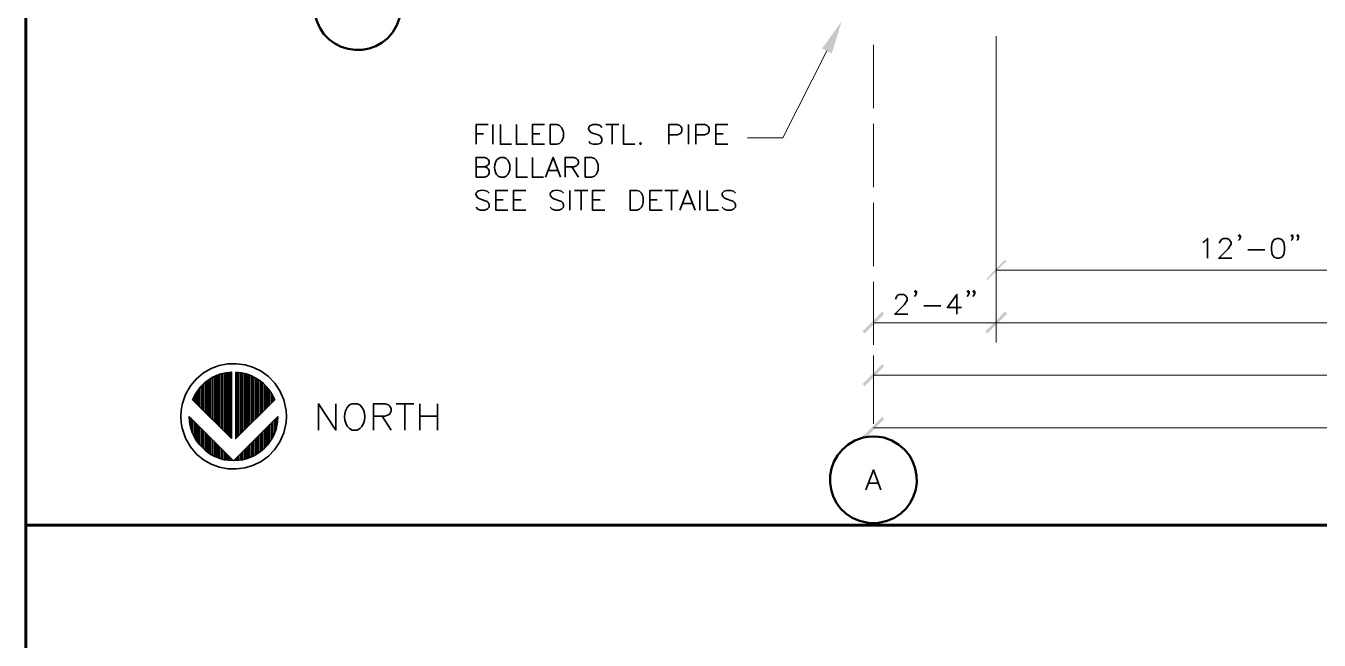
# Model space of a CAD drawing. Header units: inches. Extents: x 5 to 516, y -193 to 129.
# Drawn here: x 9.77 to 34.34, y 26.05 to 37.72 of the extents above; entities that cross this region are included whole.
import ezdxf

# ---------------------------------------------------------------- set-up
doc = ezdxf.new("R2010")
doc.units = ezdxf.units.IN
doc.header["$MEASUREMENT"] = 0
doc.linetypes.add('PDF_IMPORT', pattern=[1, 0.8, -0.2])
doc.layers.add('PDF_Geometry', color=7, linetype='Continuous')
doc.layers.add('PDF_Solid Fills', color=7, linetype='Continuous')

msp = doc.modelspace()

# ---------------------------------------------------------------- hatches: boundary and pattern name
at = {"layer": 'PDF_Solid Fills', "transparency": 33554559}
for points in [[(28.0369616, 32.8910036), (28.3969605, 33.247668), (28.3702938, 33.2743347), (28.0136282, 32.9143369)], [(25.703628, 31.8743362), (26.0769598, 32.2510011), (26.0369598, 32.2910011), (25.663628, 31.9143362)], [(28.0369616, 31.8910035), (28.3969605, 32.2476679), (28.3702938, 32.2743346), (28.0136282, 31.9143369)], [(25.703628, 30.8743361), (26.0769598, 31.251001), (26.0369598, 31.291001), (25.663628, 30.9143361)], [(25.703628, 29.874336), (26.0769598, 30.2510009), (26.0369598, 30.2910009), (25.663628, 29.914336)]]:
    msp.add_hatch(color=256, dxfattribs=at).paths.add_polyline_path(points)

# ---------------------------------------------------------------- linework, layer by layer
at = {"layer": 'PDF_Geometry', "lineweight": 60}
for points in [[(144.7703083, 5.7343364), (144.7703083, 95.731007), (9.7736341, 95.731007), (9.7736341, 5.7343364)], [(136.7703009, 28.2343348), (9.7736273, 28.2343348), (9.7736273, 5.734333), (144.7703015, 5.734333)]]:
    msp.add_lwpolyline(points, dxfattribs=at)
at = {"layer": 'PDF_Geometry', "linetype": 'PDF_IMPORT', "lineweight": 15, "ltscale": 1.5}
msp.add_lwpolyline([(25.8702947, 37.3576706), (25.8702947, 29.9210021)], dxfattribs=at)
at = {"layer": 'PDF_Geometry', "lineweight": 15}
for points in [[(28.2036282, 32.8310034), (28.2036282, 37.5243373), (28.2036282, 31.8310033)], [(28.2036282, 37.5243373), (28.2036282, 31.7076703)], [(24.9869667, 37.2443351), (24.1536333, 35.5910016), (23.4769666, 35.5910016)], [(28.2036282, 33.0810013), (28.5802949, 33.0810013)], [(39.8302975, 33.0810013), (28.5802966, 33.0810013)], [(25.8702947, 32.3310012), (25.8702947, 32.4576679)], [(25.8702947, 32.0810012), (28.2036282, 32.0810012), (28.5802949, 32.0810012)], [(28.5802966, 32.0810012), (126.1436385, 32.0810012)], [(25.8702947, 31.3310012), (25.8702947, 31.4576678)], [(25.8702947, 31.0810011), (126.1436385, 31.0810011)], [(25.8702947, 30.3310011), (25.8702947, 30.4576678)], [(25.8702947, 30.0810011), (126.1436385, 30.0810011)]]:
    msp.add_lwpolyline(points, dxfattribs=at)
at = {"layer": 'PDF_Geometry', "lineweight": 35}
for points in [[(18.3236361, 35.4710026), (18.3236361, 35.8443359), (18.5536361, 35.8443359)], [(18.3236361, 35.667668), (18.4636361, 35.667668)], [(18.6436367, 35.8443343), (18.6436367, 35.471001)], [(18.7869608, 35.8443343), (18.7869608, 35.471001), (19.0002942, 35.471001)], [(19.090292, 35.8443343), (19.090292, 35.471001), (19.3036254, 35.471001)], [(19.6269701, 35.4710026), (19.3936368, 35.4710026), (19.3936368, 35.8443359), (19.6269701, 35.8443359)], [(19.3936368, 35.667668), (19.5369701, 35.667668)], [(20.5003041, 35.7010031), (20.5369707, 35.6843365), (20.6436374, 35.6476698), (20.6803041, 35.6310031), (20.6969707, 35.6143365), (20.7136374, 35.5776698), (20.7136374, 35.5243365), (20.6803041, 35.4876698), (20.6269707, 35.4710031), (20.5536374, 35.4710031), (20.5003041, 35.4876698), (20.4636374, 35.5243365)], [(20.7136374, 35.7910031), (20.6803041, 35.8276698), (20.6269707, 35.8443365)], [(20.786961, 35.8443343), (21.036961, 35.8443343)], [(20.9102927, 35.8443343), (20.9102927, 35.471001)], [(21.1269675, 35.8443343), (21.1269675, 35.471001), (21.3403009, 35.471001)], [(21.9836299, 35.4710026), (21.9836299, 35.8443359), (22.1436299, 35.8443359), (22.1969633, 35.8276693), (22.2136299, 35.8110026), (22.2336299, 35.7743359), (22.2336299, 35.7210026), (22.2136299, 35.6843359), (22.1969633, 35.6676693), (22.1436299, 35.6476693), (21.9836299, 35.6476693)], [(22.3569616, 35.8443343), (22.3569616, 35.471001)], [(22.5002993, 35.4710026), (22.5002993, 35.8443359), (22.6602993, 35.8443359), (22.7136327, 35.8276693), (22.7336327, 35.8110026), (22.7502994, 35.7743359), (22.7502994, 35.7210026), (22.7336327, 35.6843359), (22.7136327, 35.6676693), (22.6602993, 35.6476693), (22.5002993, 35.6476693)], [(23.1069677, 35.4710026), (22.8769677, 35.4710026), (22.8769677, 35.8443359), (23.1069677, 35.8443359)], [(22.8769677, 35.667668), (23.0169677, 35.667668)], [(18.3236361, 34.8443342), (18.3236361, 35.2210009), (18.4836361, 35.2210009), (18.5369695, 35.2010009), (18.5536361, 35.1843343), (18.5736361, 35.1476676), (18.5736361, 35.1143343), (18.5536361, 35.0776676), (18.5369695, 35.0610009), (18.4836361, 35.0410009), (18.3236361, 35.0410009)], [(18.7869608, 34.8443359), (18.8569608, 34.8443359), (18.8936275, 34.8643359), (18.9302942, 34.8976692), (18.9469608, 34.9343359), (18.9636275, 34.9876692), (18.9636275, 35.0776692), (18.9469608, 35.1310026), (18.9302942, 35.1676692), (18.8936275, 35.2010026), (18.8569608, 35.2210026), (18.7869608, 35.2210026), (18.7502941, 35.2010026), (18.7136275, 35.1676692)], [(19.090292, 35.2210026), (19.090292, 34.8443359), (19.3036254, 34.8443359)], [(19.3936368, 35.2210026), (19.3936368, 34.8443359), (19.6069701, 34.8443359)], [(19.6436368, 34.8443342), (19.7869701, 35.2210009), (19.9303035, 34.8443342)], [(20.0169685, 34.8443342), (20.0169685, 35.2210009), (20.1803019, 35.2210009), (20.2336352, 35.2010009), (20.2503019, 35.1843343), (20.2669685, 35.1476676), (20.2669685, 35.1143343), (20.2503019, 35.0776676), (20.2336352, 35.0610009), (20.1803019, 35.0410009), (20.0169685, 35.0410009)], [(18.4836296, 35.0410031), (18.536963, 35.0243364), (18.5536296, 35.0043364), (18.5736296, 34.9710031), (18.5736296, 34.9176697), (18.5536296, 34.8810031), (18.536963, 34.8643364), (18.4836296, 34.8443364), (18.3236296, 34.8443364)], [(19.6969679, 34.9710025), (19.876968, 34.9710025)], [(20.1436368, 35.0410031), (20.2669702, 34.8443364)], [(18.3569695, 34.451003), (18.3936361, 34.4343364), (18.5003028, 34.3976697), (18.5369695, 34.381003), (18.5536361, 34.3643364), (18.5736361, 34.3276697), (18.5736361, 34.2743364), (18.5369695, 34.2376697), (18.4836361, 34.221003), (18.4103028, 34.221003), (18.3569695, 34.2376697), (18.3236361, 34.2743364)], [(18.5736361, 34.541003), (18.5369695, 34.5776697), (18.4836361, 34.5943364)], [(18.9303012, 34.2210025), (18.6969679, 34.2210025), (18.6969679, 34.5943358), (18.9303012, 34.5943358)], [(18.6969679, 34.4176679), (18.8403012, 34.4176679)], [(19.2669609, 34.2210025), (19.0369608, 34.2210025), (19.0369608, 34.5943358), (19.2669609, 34.5943358)], [(19.0369608, 34.4176679), (19.1802942, 34.4176679)], [(19.7669631, 34.451003), (19.8036297, 34.4343364), (19.9102964, 34.3976697), (19.9469631, 34.381003), (19.9636297, 34.3643364), (19.9836298, 34.3276697), (19.9836298, 34.2743364), (19.9469631, 34.2376697), (19.8936297, 34.221003), (19.8236297, 34.221003), (19.7669631, 34.2376697), (19.7336297, 34.2743364)], [(19.9836298, 34.541003), (19.9469631, 34.5776697), (19.8936297, 34.5943364)], [(20.1069615, 34.5943342), (20.1069615, 34.2210009)], [(20.196968, 34.5943342), (20.446968, 34.5943342)], [(20.3236363, 34.5943342), (20.3236363, 34.2210009)], [(20.766961, 34.2210025), (20.536961, 34.2210025), (20.536961, 34.5943358), (20.766961, 34.5943358)], [(20.536961, 34.4176679), (20.6802943, 34.4176679)], [(21.8569676, 34.2210025), (21.6269676, 34.2210025), (21.6269676, 34.5943358), (21.8569676, 34.5943358)], [(21.6269676, 34.4176679), (21.7669676, 34.4176679)], [(21.9102928, 34.5943342), (22.1602928, 34.5943342)], [(22.0369611, 34.5943342), (22.0369611, 34.2210009)], [(22.1969681, 34.2210025), (22.3403015, 34.5943358), (22.4836348, 34.2210025)], [(22.5736365, 34.5943342), (22.5736365, 34.2210009)], [(22.7136376, 34.5943342), (22.7136376, 34.2210009), (22.9303042, 34.2210009)], [(23.2502994, 34.541003), (23.2136327, 34.5776697), (23.1602994, 34.5943364), (23.0902994, 34.5943364), (23.036966, 34.5776697), (23.0002994, 34.541003), (23.0002994, 34.5043364), (23.016966, 34.471003), (23.036966, 34.451003), (23.0736327, 34.4343364), (23.1802994, 34.3976697), (23.2136327, 34.381003), (23.2336327, 34.3643364), (23.2502994, 34.3276697), (23.2502994, 34.2743364), (23.2136327, 34.2376697), (23.1602994, 34.221003), (23.0902994, 34.221003), (23.036966, 34.2376697), (23.0002994, 34.2743364)], [(22.2502993, 34.3443342), (22.4302993, 34.3443342)], [(32.1269684, 33.6076703), (32.1636351, 33.6276703), (32.2169684, 33.6810037), (32.2169684, 33.304337)], [(32.446969, 33.5910009), (32.446969, 33.6076676), (32.466969, 33.6443343), (32.4836356, 33.6643343), (32.5203023, 33.6810009), (32.5903023, 33.6810009), (32.626969, 33.6643343), (32.6436356, 33.6443343), (32.6636356, 33.6076676), (32.6636356, 33.5743343), (32.6436356, 33.5376676), (32.6103023, 33.4843343), (32.4303023, 33.3043342), (32.6803023, 33.3043342)], [(32.8402931, 33.7343352), (32.8236264, 33.7176686), (32.8036264, 33.7343352), (32.8236264, 33.7510019), (32.8402931, 33.7343352), (32.8402931, 33.6976686), (32.8236264, 33.6643352), (32.8036264, 33.6443352)], [(33.8403, 33.7343352), (33.8236333, 33.7176686), (33.8036333, 33.7343352), (33.8236333, 33.7510019), (33.8403, 33.7343352), (33.8403, 33.6976686), (33.8236333, 33.6643352), (33.8036333, 33.6443352)], [(33.9469691, 33.7343352), (33.9303024, 33.7176686), (33.9136357, 33.7343352), (33.9303024, 33.7510019), (33.9469691, 33.7343352), (33.9469691, 33.6976686), (33.9303024, 33.6643352), (33.9136357, 33.6443352)], [(32.9836308, 33.4676692), (33.3036308, 33.4676692)], [(26.6902953, 32.671001), (26.6702953, 32.6543343), (26.6536287, 32.671001), (26.6702953, 32.691001), (26.6902953, 32.671001), (26.6902953, 32.6343343), (26.6702953, 32.601001), (26.6536287, 32.581001)], [(27.6902954, 32.671001), (27.6702954, 32.6543343), (27.6536287, 32.671001), (27.6702954, 32.691001), (27.6902954, 32.671001), (27.6902954, 32.6343343), (27.6702954, 32.601001), (27.6536287, 32.581001)], [(27.7969713, 32.671001), (27.7769713, 32.6543343), (27.7603046, 32.671001), (27.7769713, 32.691001), (27.7969713, 32.671001), (27.7969713, 32.6343343), (27.7769713, 32.601001), (27.7603046, 32.581001)], [(26.2969712, 32.5276667), (26.2969712, 32.5476667), (26.3136379, 32.581), (26.3303045, 32.601), (26.3669712, 32.6176667), (26.4403045, 32.6176667), (26.4736379, 32.601), (26.4936379, 32.581), (26.5103045, 32.5476667), (26.5103045, 32.511), (26.4936379, 32.4743334), (26.4569712, 32.421), (26.2769712, 32.2443334), (26.5269712, 32.2443334)], [(27.4569648, 32.2443365), (27.4569648, 32.6176698), (27.2769648, 32.3676698), (27.5469648, 32.3676698)], [(26.8302964, 32.404335), (27.1536298, 32.404335)], [(13.2103002, 30.9710022), (13.2103002, 30.3476688)], [(13.2436254, 30.9943346), (13.2436254, 30.3110012)], [(13.2769642, 31.0176687), (13.2769642, 30.2776686)], [(13.313626, 31.0376696), (13.313626, 30.2443362)], [(13.3469647, 31.0543356), (13.3469647, 30.2110022)], [(13.3803035, 31.0710016), (13.3803035, 30.1776681)], [(13.4136287, 31.0843343), (13.4136287, 30.1443343)], [(13.4469674, 31.0976688), (13.4469674, 30.1076688)], [(13.4836292, 31.1076684), (13.4836292, 30.074335)], [(13.516968, 31.1176697), (13.516968, 30.041003)], [(13.5502932, 31.1243361), (13.5502932, 30.0076694)], [(13.583632, 31.1310025), (13.583632, 29.9743357)], [(13.6169707, 31.1376689), (13.6169707, 29.9410021)], [(13.6502959, 31.1410021), (13.6502959, 29.9043353)], [(13.7869604, 31.1410021), (13.7869604, 29.9043353)], [(13.8202992, 31.1376689), (13.8202992, 29.9410021)], [(13.8536244, 31.1310025), (13.8536244, 29.9743357)], [(13.8902997, 31.1243361), (13.8902997, 30.0076694)], [(13.9236249, 31.1176697), (13.9236249, 30.041003)], [(13.9569637, 31.1076684), (13.9569637, 30.074335)], [(13.9903024, 31.0976688), (13.9903024, 30.1076688)], [(14.0236276, 31.0843343), (14.0236276, 30.1443343)], [(14.0569664, 31.0710016), (14.0569664, 30.1776681)], [(14.0936282, 31.0543356), (14.0936282, 30.2110022)], [(14.126967, 31.0376696), (14.126967, 30.2443362)], [(14.1602922, 31.0176687), (14.1602922, 30.2776686)], [(14.1936309, 30.9943346), (14.1936309, 30.3110012)], [(14.2269697, 30.9710022), (14.2269697, 30.3476688)], [(13.0069582, 30.7476678), (13.0069582, 30.5510011)], [(13.0402969, 30.7976691), (13.0402969, 30.5143358)], [(13.0736357, 30.8410007), (13.0736357, 30.4810007)], [(13.1102975, 30.8810025), (13.1102975, 30.4476691)], [(13.1436363, 30.9143345), (13.1436363, 30.4143344)], [(13.1769615, 30.9443349), (13.1769615, 30.3810016)], [(14.2636315, 30.9443349), (14.2636315, 30.3810016)], [(14.2969702, 30.9143345), (14.2969702, 30.4143344)], [(14.3302954, 30.8810025), (14.3302954, 30.4476691)], [(14.3636342, 30.8410007), (14.3636342, 30.4810007)], [(14.3969594, 30.7976691), (14.3969594, 30.5143358)], [(14.4302981, 30.7476678), (14.4302981, 30.5510011)], [(12.7402931, 30.5243357), (12.7202931, 30.4143356), (12.7169598, 30.3010023), (12.7202931, 30.187669), (12.7402931, 30.077669)], [(12.973633, 30.6910017), (12.973633, 30.584335)], [(14.4669599, 30.6910017), (14.4669599, 30.584335)], [(15.3302955, 30.0410027), (15.3302955, 30.5410027), (15.6636289, 30.0410027), (15.6636289, 30.5410027)], [(16.1136332, 30.5176694), (16.0669666, 30.5410027), (15.9736332, 30.5410027), (15.9236332, 30.5176694), (15.8769666, 30.4710027)], [(16.3769671, 30.0410027), (16.3769671, 30.5410027), (16.5903005, 30.5410027), (16.6636338, 30.5176694), (16.6869672, 30.4943361), (16.7103005, 30.4476694), (16.7103005, 30.4010027), (16.6869672, 30.3510027), (16.6636338, 30.3276694), (16.5903005, 30.304336), (16.3769671, 30.304336)], [(16.8069666, 30.5410027), (17.1403, 30.5410027)], [(16.9736333, 30.5410027), (16.9736333, 30.0410027)], [(17.2569585, 30.5410027), (17.2569585, 30.0410027)], [(17.5902919, 30.5410027), (17.5902919, 30.0410027)], [(12.8769631, 30.2976694), (13.7202965, 29.4576693), (14.5602965, 30.2976694)], [(12.8769669, 30.2976691), (12.8836335, 30.1976691)], [(12.906969, 30.2710018), (12.906969, 30.0910018)], [(12.9402942, 30.2376682), (12.9402942, 29.9876681)], [(14.5002987, 30.2376682), (14.5002987, 29.9876681)], [(14.5336375, 30.2710018), (14.5336375, 30.0910018)], [(14.5536299, 30.1976692), (14.5602965, 30.2976692)], [(14.7169599, 30.187669), (14.7236266, 30.3010023), (14.7169599, 30.4143356)], [(16.5436338, 30.3043355), (16.7103005, 30.0410021)], [(17.2569585, 30.3043355), (17.5902919, 30.3043355)], [(12.973633, 30.2043362), (12.973633, 29.9143361)], [(13.0069582, 30.1710008), (13.0069582, 29.8543341)], [(13.0402969, 30.1376688), (13.0402969, 29.8043355)], [(13.0736357, 30.1010019), (13.0736357, 29.7610019)], [(13.1102975, 30.0676683), (13.1102975, 29.7243349)], [(13.1436363, 30.0343363), (13.1436363, 29.6876696)], [(13.1769615, 30.0010009), (13.1769615, 29.6576676)], [(13.2103002, 29.9676689), (13.2103002, 29.6310022)], [(14.2269697, 29.9676689), (14.2269697, 29.6310022)], [(14.2636315, 30.0010009), (14.2636315, 29.6576676)], [(14.2969702, 30.0343363), (14.2969702, 29.6876696)], [(14.3302954, 30.0676683), (14.3302954, 29.7243349)], [(14.3636342, 30.1010019), (14.3636342, 29.7610019)], [(14.3969594, 30.1376688), (14.3969594, 29.8043355)], [(14.4302981, 30.1710008), (14.4302981, 29.8543341)], [(14.4669599, 30.2043362), (14.4669599, 29.9143361)], [(15.9736332, 30.0410027), (16.0669666, 30.0410027), (16.1136332, 30.0676694)], [(13.2436254, 29.9310021), (13.2436254, 29.6076687)], [(13.2769642, 29.8976684), (13.2769642, 29.584335)], [(13.313626, 29.8643347), (13.313626, 29.5643347)], [(13.3469647, 29.831001), (13.3469647, 29.5476677)], [(13.3803035, 29.7976691), (13.3803035, 29.5310024)], [(13.4136287, 29.7643354), (13.4136287, 29.5176687)], [(13.4469674, 29.7276685), (13.4469674, 29.5043352)], [(13.9903024, 29.7276685), (13.9903024, 29.5043352)], [(14.0236276, 29.7643354), (14.0236276, 29.5176687)], [(14.0569664, 29.7976691), (14.0569664, 29.5310024)], [(14.0936282, 29.831001), (14.0936282, 29.5476677)], [(14.126967, 29.8643347), (14.126967, 29.5643347)], [(14.1602922, 29.8976684), (14.1602922, 29.584335)], [(14.1936309, 29.9310021), (14.1936309, 29.6076687)], [(13.4836292, 29.6943348), (13.4836292, 29.4943348)], [(13.516968, 29.6610012), (13.516968, 29.4843345)], [(13.5502932, 29.6276692), (13.5502932, 29.4776692)], [(13.583632, 29.5943338), (13.583632, 29.4710005)], [(13.6169707, 29.5610018), (13.6169707, 29.4676685)], [(13.6502959, 29.524335), (13.6502959, 29.464335)], [(13.6869577, 29.4910013), (13.6869577, 29.4610013)], [(13.7536352, 29.4910013), (13.7536352, 29.4610013)], [(13.7869604, 29.524335), (13.7869604, 29.464335)], [(13.8202992, 29.5610018), (13.8202992, 29.4676685)], [(13.8536244, 29.5943338), (13.8536244, 29.4710005)], [(13.8902997, 29.6276692), (13.8902997, 29.4776692)], [(13.9236249, 29.6610012), (13.9236249, 29.4843345)], [(13.9569637, 29.6943348), (13.9569637, 29.4943348)], [(13.6169669, 29.467669), (13.7203003, 29.4610024)], [(13.7202965, 29.4576692), (13.7202965, 29.4610025), (13.8202965, 29.4676692)], [(25.7269706, 28.9076679), (25.8703039, 29.2843346), (26.0136373, 28.9076679)], [(25.7803018, 29.0343362), (25.9603018, 29.0343362)]]:
    msp.add_lwpolyline(points, dxfattribs=at)
for points in [[(19.7336297, 35.4710026), (19.7336297, 35.8443359), (19.8569631, 35.8443359), (19.9102964, 35.8276693), (19.9469631, 35.7910026), (19.9636297, 35.7543359), (19.9836298, 35.7010026), (19.9836298, 35.6143359), (19.9636297, 35.5610026), (19.9469631, 35.5243359), (19.9102964, 35.4876692), (19.8569631, 35.4710026)], [(21.4469681, 35.5043346), (21.4303014, 35.4876679), (21.4469681, 35.4710012), (21.4636348, 35.4876679)], [(20.3936368, 34.8443342), (20.3936368, 35.2210009), (20.5169702, 35.2210009), (20.5736369, 35.2010009), (20.6069702, 35.1676676), (20.6269702, 35.1310009), (20.6436369, 35.0776676), (20.6436369, 34.9876676), (20.6269702, 34.9343342), (20.6069702, 34.8976676), (20.5736369, 34.8643342), (20.5169702, 34.8443342)], [(21.2502992, 34.2210025), (21.2502992, 34.5943358), (21.3769659, 34.5943358), (21.4302992, 34.5776692), (21.4636326, 34.5410025), (21.4836326, 34.5043358), (21.5002993, 34.4510025), (21.5002993, 34.3643358), (21.4836326, 34.3110025), (21.4636326, 34.2743358), (21.4302992, 34.2376691), (21.3769659, 34.2210025)], [(33.536962, 33.6810007), (33.4836287, 33.664334), (33.446962, 33.6076673), (33.4302953, 33.5210007), (33.4302953, 33.4676673), (33.446962, 33.3776673), (33.4836287, 33.324334), (33.536962, 33.304334), (33.5736287, 33.304334), (33.626962, 33.324334), (33.6636287, 33.3776673), (33.6802953, 33.4676673), (33.6802953, 33.5210007), (33.6636287, 33.6076673), (33.626962, 33.664334), (33.5736287, 33.6810007)]]:
    msp.add_lwpolyline(points, close=True, dxfattribs=at)
for points in [[(13.6802981, 29.8776687), (13.6802981, 31.1410021), (13.5736314, 31.1310021, 0.2240236294), (12.9869647, 30.7143354), (12.9402942, 30.6176697)], [(13.7602986, 31.141003), (13.8669653, 31.131003, -0.2185122495), (14.453632, 30.7143363), (14.5002987, 30.6176697), (13.7602948, 29.8776692)]]:
    msp.add_lwpolyline(points, format="xyb", close=True, dxfattribs=at)
at = {"layer": 'PDF_Geometry', "lineweight": 50}
for points in [[(26.0669614, 29.8976674), (25.9702947, 29.9143341), (25.8702947, 29.9210008), (25.7702947, 29.9143341), (25.673628, 29.8976674)], [(25.7702947, 28.2776673), (25.8702947, 28.2710006), (25.9702947, 28.2776673)]]:
    msp.add_lwpolyline(points, dxfattribs=at)
for points in [[(15.256966, 37.9876682), (15.3866326, 37.0792793), (16.640855, 37.0021681), (16.8769661, 37.8876682)], [(25.673628, 29.8976674), (24.7867391, 29.6484452), (24.8611835, 28.4142784), (25.7702947, 28.2776673)], [(25.9702947, 28.2776673), (26.8775726, 28.4125007), (26.9581837, 29.6465008), (26.0669614, 29.8976674)]]:
    msp.add_open_spline(points, degree=3, dxfattribs=at)
at = {"layer": 'PDF_Geometry', "lineweight": 35}
for points in [[(20.6269707, 35.8443365), (20.5305263, 35.859392), (20.3916374, 35.8111143), (20.5003041, 35.7010031)], [(18.7136275, 35.1676692), (18.6528497, 35.067447), (18.6622386, 34.8893914), (18.7869608, 34.8443359)], [(18.4836361, 34.5943364), (18.3829139, 34.6105586), (18.2574695, 34.5600031), (18.3569695, 34.451003)], [(19.8936297, 34.5943364), (19.7920186, 34.6091697), (19.6676853, 34.5608364), (19.7669631, 34.451003)], [(14.7169599, 30.4143356), (14.5599044, 31.5363357), (13.0201265, 31.6202246), (12.7402931, 30.5243357)], [(15.8769666, 30.4710027), (15.7900777, 30.3370583), (15.8090777, 30.1054471), (15.9736332, 30.0410027)], [(16.1136332, 30.0676694), (16.2483555, 30.1566694), (16.2483555, 30.4286694), (16.1136332, 30.5176694)], [(12.7402931, 30.077669), (13.0259043, 28.9830021), (14.5540711, 29.0658911), (14.7169599, 30.187669)], [(12.8836335, 30.1976691), (12.9264113, 29.8248357), (13.2423558, 29.5053357), (13.6169669, 29.467669)], [(13.8202965, 29.4676692), (14.1994632, 29.5072247), (14.5106299, 29.8203359), (14.5536299, 30.1976692)]]:
    msp.add_open_spline(points, degree=3, dxfattribs=at)
at = {"layer": 'PDF_Solid Fills', "lineweight": 9, "transparency": 33554559}
msp.add_solid([(25.0802963, 37.1976703), (25.266963, 37.8010037), (24.8936296, 37.2910037)], dxfattribs=at)
at = {"layer": 'PDF_Solid Fills', "lineweight": 35, "transparency": 33554559}
for points in [[(27.9969632, 31.9143345), (28.0369632, 31.8743345), (28.3702965, 32.2910012)], [(28.0369616, 31.8743362), (28.3702949, 32.2910029), (28.4102949, 32.2510029)]]:
    msp.add_solid(points, dxfattribs=at)

doc.saveas('drawing.dxf')
